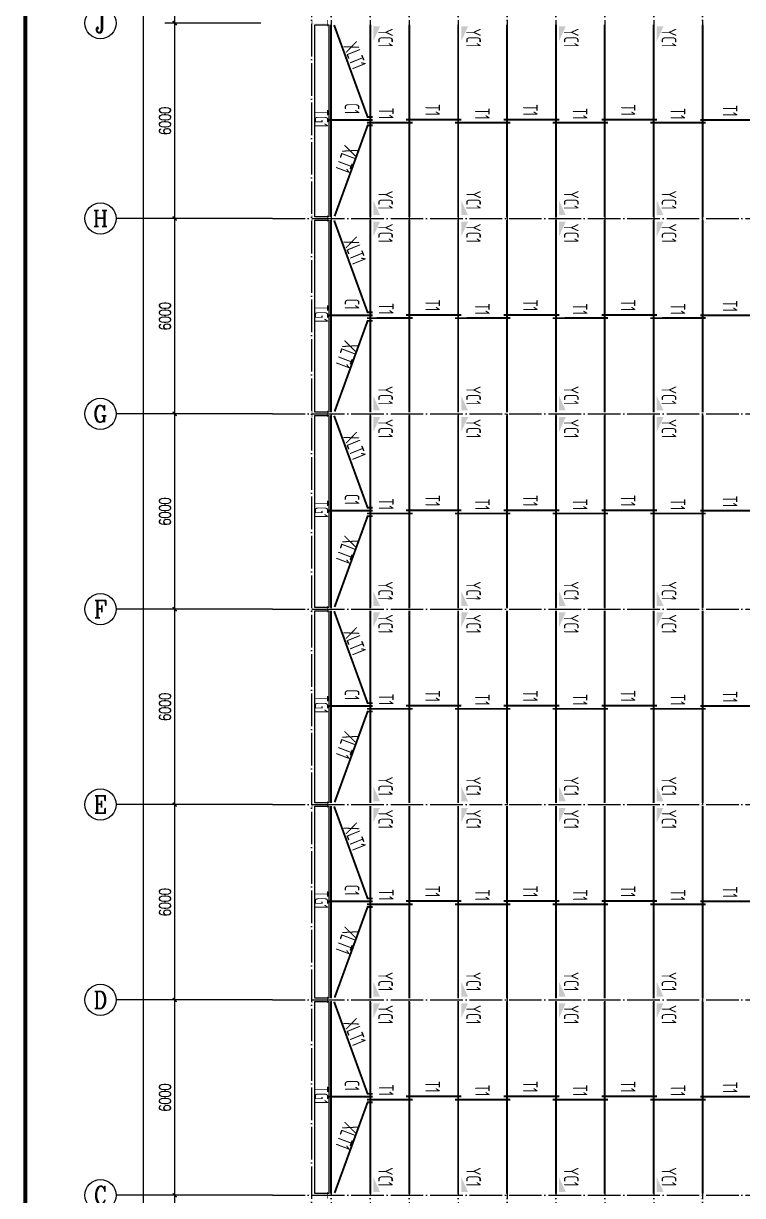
# Model space of a CAD drawing. Extents: x 14207793 to 14719554, y -1675802 to -1228715.
# Drawn here: x 14458570 to 14480640, y -1638707 to -1602707 of the extents above; entities that cross this region are included whole.
import ezdxf
from ezdxf.enums import TextEntityAlignment as Align

# ---------------------------------------------------------------- set-up
doc = ezdxf.new("R2010")
doc.units = 0
doc.header["$LTSCALE"] = 500
doc.header["$MEASUREMENT"] = 0
doc.linetypes.add('DASHEDD', pattern=[5, 4, -1])
doc.linetypes.add('DOTE', pattern=[2.42, 2, -0.2, 0.02, -0.2])
doc.layers.get('0').update_dxf_attribs({"linetype": 'CONTINUOUS'})
doc.layers.get('DEFPOINTS').update_dxf_attribs({"color": 140, "linetype": 'CONTINUOUS'})
for name, color, linetype in [('01', 7, 'CONTINUOUS'), ('1Z', 1, 'DASHEDD'), ('AXIS', 3, 'CONTINUOUS'), ('AXIS_TEXT', 7, 'CONTINUOUS'), ('DOTE', 8, 'DOTE'), ('PUB_TITLE', 4, 'CONTINUOUS'), ('WINDOW', 96, 'CONTINUOUS'), ('墙__虚线', 2, 'CONTINUOUS'), ('层0', 7, 'CONTINUOUS')]:
    doc.layers.add(name, color=color, linetype=linetype)
doc.styles.add('_TCH_AXIS', font='COMPLEX', dxfattribs={"bigfont": 'GBCBIG'})
doc.styles.add('_TCH_DIM_T3', font='SIMPLEX', dxfattribs={"width": 0.705882, "bigfont": 'GBCBIG'})
doc.styles.add('COMPLEX', font='COMPLEX')
doc.styles.add('TSSD_REIN', font='Tssdeng.shx', dxfattribs={"width": 0.65, "bigfont": 'hztxt.shx'})
doc.dimstyles.new('_TCH_ARCH&&120', dxfattribs={"dimtxt": 357, "dimasz": 120, "dimexe": 300, "dimexo": 360, "dimgap": 120, "dimtad": 1, "dimdec": 0, "dimzin": 0, "dimdsep": 46, "dimtxsty": '_TCH_DIM_T3', "dimblk": 'ARCHTICK', "dimcen": 0.09, "dimclrt": 7, "dimazin": 2, "dimtfac": 1, "dimtdec": 0, "dimtix": 1, "dimtmove": 2, "dimatfit": 3, "dimfxl": 0, "dimtolj": 1, "dimtzin": 0, "dimarcsym": 0})

# ---------------------------------------------------------------- blocks, each defined once
blk = doc.blocks.new('gffio')
at = {"layer": '墙__虚线'}
for points in [[(-433999, -56888), (-433999, -56868), (-434094, -56888), (-434199, -56868)], [(-434094, -56888), (-434199, -56868), (-434104, -56888)], [(-434199, -56868), (-434199, -56888), (-434104, -56888)], [(-434094, -56888), (-434104, -56888), (-434094, -57348), (-434104, -57348)], [(-434104, -57348), (-434199, -57348), (-434099, -57365), (-434199, -57368)], [(-434099, -57365), (-434199, -57368), (-433999, -57368)], [(-434094, -57348), (-434104, -57348), (-434058, -57361), (-434099, -57365)], [(-433999, -57368), (-434058, -57361), (-434099, -57365)], [(-434058, -57361), (-433999, -57368), (-434094, -57348), (-433999, -57348)]]:
    blk.add_solid(points, dxfattribs=at)
blk = doc.blocks.new('_ArchTick')
at = {"color": 0, "linetype": 'ByBlock', "const_width": 0.4}
blk.add_lwpolyline([(-0.5, -0.5), (0.5, 0.5)], dxfattribs=at)
blk = doc.blocks.new('*D654')
at = {"layer": 'AXIS', "color": 0, "lineweight": -2}
for p, q in [((14465852, -1638698), (14462912, -1638698)), ((14463212, -1644698), (14463212, -1638698)), ((14465852, -1644698), (14462912, -1644698))]:
    blk.add_line(p, q, dxfattribs=at)
at = {"layer": 'DEFPOINTS', "color": 0}
for p in [(14463212, -1638698), (14466212, -1638698), (14466212, -1644698)]:
    blk.add_point(p, dxfattribs=at)
at = {"layer": 'AXIS', "color": 0, "lineweight": -2, "xscale": 120, "yscale": 120, "zscale": 120}
for p, rotation in [((14463212, -1638698), 90), ((14463212, -1644698), 270)]:
    blk.add_blockref('_ArchTick', p, dxfattribs=dict(at, rotation=rotation))
at = {"layer": 'AXIS', "color": 7, "insert": (14462914, -1641697), "char_height": 357, "attachment_point": 5, "rotation": 90, "style": '_TCH_DIM_T3'}
blk.add_mtext('\\A1;6000', dxfattribs=at)
blk = doc.blocks.new('*D655')
at = {"layer": 'AXIS', "color": 0, "lineweight": -2}
for p, q in [((14465852, -1632698), (14462912, -1632698)), ((14463212, -1638698), (14463212, -1632698)), ((14465852, -1638698), (14462912, -1638698))]:
    blk.add_line(p, q, dxfattribs=at)
at = {"layer": 'DEFPOINTS', "color": 0}
for p in [(14463212, -1632698), (14466212, -1632698), (14466212, -1638698)]:
    blk.add_point(p, dxfattribs=at)
at = {"layer": 'AXIS', "color": 0, "lineweight": -2, "xscale": 120, "yscale": 120, "zscale": 120}
for p, rotation in [((14463212, -1632698), 90), ((14463212, -1638698), 270)]:
    blk.add_blockref('_ArchTick', p, dxfattribs=dict(at, rotation=rotation))
at = {"layer": 'AXIS', "color": 7, "insert": (14462914, -1635697), "char_height": 357, "attachment_point": 5, "rotation": 90, "style": '_TCH_DIM_T3'}
blk.add_mtext('\\A1;6000', dxfattribs=at)
blk = doc.blocks.new('*D656')
at = {"layer": 'AXIS', "color": 0, "lineweight": -2}
for p, q in [((14465852, -1626698), (14462912, -1626698)), ((14463212, -1632698), (14463212, -1626698)), ((14465852, -1632698), (14462912, -1632698))]:
    blk.add_line(p, q, dxfattribs=at)
at = {"layer": 'DEFPOINTS', "color": 0}
for p in [(14463212, -1626698), (14466212, -1626698), (14466212, -1632698)]:
    blk.add_point(p, dxfattribs=at)
at = {"layer": 'AXIS', "color": 0, "lineweight": -2, "xscale": 120, "yscale": 120, "zscale": 120}
for p, rotation in [((14463212, -1626698), 90), ((14463212, -1632698), 270)]:
    blk.add_blockref('_ArchTick', p, dxfattribs=dict(at, rotation=rotation))
at = {"layer": 'AXIS', "color": 7, "insert": (14462914, -1629697), "char_height": 357, "attachment_point": 5, "rotation": 90, "style": '_TCH_DIM_T3'}
blk.add_mtext('\\A1;6000', dxfattribs=at)
blk = doc.blocks.new('*D657')
at = {"layer": 'AXIS', "color": 0, "lineweight": -2}
for p, q in [((14465852, -1620698), (14462912, -1620698)), ((14463212, -1626698), (14463212, -1620698)), ((14465852, -1626698), (14462912, -1626698))]:
    blk.add_line(p, q, dxfattribs=at)
at = {"layer": 'DEFPOINTS', "color": 0}
for p in [(14463212, -1620698), (14466212, -1620698), (14466212, -1626698)]:
    blk.add_point(p, dxfattribs=at)
at = {"layer": 'AXIS', "color": 0, "lineweight": -2, "xscale": 120, "yscale": 120, "zscale": 120}
for p, rotation in [((14463212, -1620698), 90), ((14463212, -1626698), 270)]:
    blk.add_blockref('_ArchTick', p, dxfattribs=dict(at, rotation=rotation))
at = {"layer": 'AXIS', "color": 7, "insert": (14462914, -1623697), "char_height": 357, "attachment_point": 5, "rotation": 90, "style": '_TCH_DIM_T3'}
blk.add_mtext('\\A1;6000', dxfattribs=at)
blk = doc.blocks.new('*D658')
at = {"layer": 'AXIS', "color": 0, "lineweight": -2}
for p, q in [((14465852, -1614698), (14462912, -1614698)), ((14463212, -1620698), (14463212, -1614698)), ((14465852, -1620698), (14462912, -1620698))]:
    blk.add_line(p, q, dxfattribs=at)
at = {"layer": 'DEFPOINTS', "color": 0}
for p in [(14463212, -1614698), (14466212, -1614698), (14466212, -1620698)]:
    blk.add_point(p, dxfattribs=at)
at = {"layer": 'AXIS', "color": 0, "lineweight": -2, "xscale": 120, "yscale": 120, "zscale": 120}
for p, rotation in [((14463212, -1614698), 90), ((14463212, -1620698), 270)]:
    blk.add_blockref('_ArchTick', p, dxfattribs=dict(at, rotation=rotation))
at = {"layer": 'AXIS', "color": 7, "insert": (14462914, -1617697), "char_height": 357, "attachment_point": 5, "rotation": 90, "style": '_TCH_DIM_T3'}
blk.add_mtext('\\A1;6000', dxfattribs=at)
blk = doc.blocks.new('*D659')
at = {"layer": 'AXIS', "color": 0, "lineweight": -2}
for p, q in [((14465852, -1608698), (14462912, -1608698)), ((14463212, -1614698), (14463212, -1608698)), ((14465852, -1614698), (14462912, -1614698))]:
    blk.add_line(p, q, dxfattribs=at)
at = {"layer": 'DEFPOINTS', "color": 0}
for p in [(14463212, -1608698), (14466212, -1608698), (14466212, -1614698)]:
    blk.add_point(p, dxfattribs=at)
at = {"layer": 'AXIS', "color": 0, "lineweight": -2, "xscale": 120, "yscale": 120, "zscale": 120}
for p, rotation in [((14463212, -1608698), 90), ((14463212, -1614698), 270)]:
    blk.add_blockref('_ArchTick', p, dxfattribs=dict(at, rotation=rotation))
at = {"layer": 'AXIS', "color": 7, "insert": (14462914, -1611697), "char_height": 357, "attachment_point": 5, "rotation": 90, "style": '_TCH_DIM_T3'}
blk.add_mtext('\\A1;6000', dxfattribs=at)
blk = doc.blocks.new('*D660')
at = {"layer": 'AXIS', "color": 0, "lineweight": -2}
for p, q in [((14465852, -1602698), (14462912, -1602698)), ((14463212, -1608698), (14463212, -1602698)), ((14465852, -1608698), (14462912, -1608698))]:
    blk.add_line(p, q, dxfattribs=at)
at = {"layer": 'DEFPOINTS', "color": 0}
for p in [(14463212, -1602698), (14466212, -1602698), (14466212, -1608698)]:
    blk.add_point(p, dxfattribs=at)
at = {"layer": 'AXIS', "color": 0, "lineweight": -2, "xscale": 120, "yscale": 120, "zscale": 120}
for p, rotation in [((14463212, -1602698), 90), ((14463212, -1608698), 270)]:
    blk.add_blockref('_ArchTick', p, dxfattribs=dict(at, rotation=rotation))
at = {"layer": 'AXIS', "color": 7, "insert": (14462914, -1605697), "char_height": 357, "attachment_point": 5, "rotation": 90, "style": '_TCH_DIM_T3'}
blk.add_mtext('\\A1;6000', dxfattribs=at)
blk = doc.blocks.new('*D661')
at = {"layer": 'AXIS', "color": 0, "lineweight": -2}
for p, q in [((14465852, -1596698), (14462912, -1596698)), ((14463212, -1602698), (14463212, -1596698)), ((14465852, -1602698), (14462912, -1602698))]:
    blk.add_line(p, q, dxfattribs=at)
at = {"layer": 'DEFPOINTS', "color": 0}
for p in [(14463212, -1596698), (14466212, -1596698), (14466212, -1602698)]:
    blk.add_point(p, dxfattribs=at)
at = {"layer": 'AXIS', "color": 0, "lineweight": -2, "xscale": 120, "yscale": 120, "zscale": 120}
for p, rotation in [((14463212, -1596698), 90), ((14463212, -1602698), 270)]:
    blk.add_blockref('_ArchTick', p, dxfattribs=dict(at, rotation=rotation))
at = {"layer": 'AXIS', "color": 7, "insert": (14462914, -1599697), "char_height": 357, "attachment_point": 5, "rotation": 90, "style": '_TCH_DIM_T3'}
blk.add_mtext('\\A1;6000', dxfattribs=at)
blk = doc.blocks.new('*D671')
at = {"layer": 'AXIS', "color": 0, "lineweight": -2}
for p, q in [((14465852, -1542698), (14461952, -1542698)), ((14462252, -1653098), (14462252, -1542698)), ((14465852, -1653098), (14461952, -1653098))]:
    blk.add_line(p, q, dxfattribs=at)
at = {"layer": 'DEFPOINTS', "color": 0}
for p in [(14462252, -1542698), (14466212, -1542698), (14466212, -1653098)]:
    blk.add_point(p, dxfattribs=at)
at = {"layer": 'AXIS', "color": 0, "lineweight": -2, "xscale": 120, "yscale": 120, "zscale": 120}
for p, rotation in [((14462252, -1542698), 90), ((14462252, -1653098), 270)]:
    blk.add_blockref('_ArchTick', p, dxfattribs=dict(at, rotation=rotation))
at = {"layer": 'AXIS', "color": 7, "insert": (14461954, -1597897), "char_height": 357, "attachment_point": 5, "rotation": 90, "style": '_TCH_DIM_T3'}
blk.add_mtext('\\A1;110400', dxfattribs=at)
blk = doc.blocks.new('_AXISO')
blk.add_circle((0, 0), 0.5)
at = {"layer": 'AXIS_TEXT', "style": 'COMPLEX', "width": 1.041667}
blk.add_attdef('A', text='', height=0.56, dxfattribs=at).set_placement((-0.25, -0.28), (0.25, -0.28), align=Align.FIT)

msp = doc.modelspace()

# ---------------------------------------------------------------- hatches: boundary and pattern name
at = {"layer": 'WINDOW'}
for points in [[(14469305.02, -1603255.07), (14469514.02, -1602799.53), (14469305.02, -1602799.53)], [(14472005.02, -1603255.07), (14472214.02, -1602799.53), (14472005.02, -1602799.53)], [(14475005.02, -1603255.07), (14475214.02, -1602799.53), (14475005.02, -1602799.53)], [(14478005.02, -1603255.07), (14478214.02, -1602799.53), (14478005.02, -1602799.53)], [(14469305.02, -1608139.93), (14469514.02, -1608595.47), (14469305.02, -1608595.47)], [(14472005.02, -1608139.93), (14472214.02, -1608595.47), (14472005.02, -1608595.47)], [(14475005.02, -1608139.93), (14475214.02, -1608595.47), (14475005.02, -1608595.47)], [(14478005.02, -1608139.93), (14478214.02, -1608595.47), (14478005.02, -1608595.47)], [(14469305.02, -1609255.07), (14469514.02, -1608799.53), (14469305.02, -1608799.53)], [(14472005.02, -1609255.07), (14472214.02, -1608799.53), (14472005.02, -1608799.53)], [(14475005.02, -1609255.07), (14475214.02, -1608799.53), (14475005.02, -1608799.53)], [(14478005.02, -1609255.07), (14478214.02, -1608799.53), (14478005.02, -1608799.53)], [(14469305.02, -1614139.93), (14469514.02, -1614595.47), (14469305.02, -1614595.47)], [(14472005.02, -1614139.93), (14472214.02, -1614595.47), (14472005.02, -1614595.47)], [(14475005.02, -1614139.93), (14475214.02, -1614595.47), (14475005.02, -1614595.47)], [(14478005.02, -1614139.93), (14478214.02, -1614595.47), (14478005.02, -1614595.47)], [(14469305.02, -1615255.07), (14469514.02, -1614799.53), (14469305.02, -1614799.53)], [(14472005.02, -1615255.07), (14472214.02, -1614799.53), (14472005.02, -1614799.53)], [(14475005.02, -1615255.07), (14475214.02, -1614799.53), (14475005.02, -1614799.53)], [(14478005.02, -1615255.07), (14478214.02, -1614799.53), (14478005.02, -1614799.53)], [(14469305.02, -1620139.93), (14469514.02, -1620595.47), (14469305.02, -1620595.47)], [(14472005.02, -1620139.93), (14472214.02, -1620595.47), (14472005.02, -1620595.47)], [(14475005.02, -1620139.93), (14475214.02, -1620595.47), (14475005.02, -1620595.47)], [(14478005.02, -1620139.93), (14478214.02, -1620595.47), (14478005.02, -1620595.47)], [(14469305.02, -1621255.07), (14469514.02, -1620799.53), (14469305.02, -1620799.53)], [(14472005.02, -1621255.07), (14472214.02, -1620799.53), (14472005.02, -1620799.53)], [(14475005.02, -1621255.07), (14475214.02, -1620799.53), (14475005.02, -1620799.53)], [(14478005.02, -1621255.07), (14478214.02, -1620799.53), (14478005.02, -1620799.53)], [(14469305.02, -1626139.93), (14469514.02, -1626595.47), (14469305.02, -1626595.47)], [(14472005.02, -1626139.93), (14472214.02, -1626595.47), (14472005.02, -1626595.47)], [(14475005.02, -1626139.93), (14475214.02, -1626595.47), (14475005.02, -1626595.47)], [(14478005.02, -1626139.93), (14478214.02, -1626595.47), (14478005.02, -1626595.47)], [(14469305.02, -1627255.07), (14469514.02, -1626799.53), (14469305.02, -1626799.53)], [(14472005.02, -1627255.07), (14472214.02, -1626799.53), (14472005.02, -1626799.53)], [(14475005.02, -1627255.07), (14475214.02, -1626799.53), (14475005.02, -1626799.53)], [(14478005.02, -1627255.07), (14478214.02, -1626799.53), (14478005.02, -1626799.53)], [(14469305.02, -1632139.93), (14469514.02, -1632595.47), (14469305.02, -1632595.47)], [(14472005.02, -1632139.93), (14472214.02, -1632595.47), (14472005.02, -1632595.47)], [(14475005.02, -1632139.93), (14475214.02, -1632595.47), (14475005.02, -1632595.47)], [(14478005.02, -1632139.93), (14478214.02, -1632595.47), (14478005.02, -1632595.47)], [(14469305.02, -1633255.07), (14469514.02, -1632799.53), (14469305.02, -1632799.53)], [(14472005.02, -1633255.07), (14472214.02, -1632799.53), (14472005.02, -1632799.53)], [(14475005.02, -1633255.07), (14475214.02, -1632799.53), (14475005.02, -1632799.53)], [(14478005.02, -1633255.07), (14478214.02, -1632799.53), (14478005.02, -1632799.53)], [(14469305.02, -1638139.93), (14469514.02, -1638595.47), (14469305.02, -1638595.47)], [(14472005.02, -1638139.93), (14472214.02, -1638595.47), (14472005.02, -1638595.47)], [(14475005.02, -1638139.93), (14475214.02, -1638595.47), (14475005.02, -1638595.47)], [(14478005.02, -1638139.93), (14478214.02, -1638595.47), (14478005.02, -1638595.47)]]:
    msp.add_hatch(color=6, dxfattribs=at).paths.add_polyline_path(points)

# ---------------------------------------------------------------- linework, layer by layer
at = {"const_width": 60}
for points in [[(14468012.5, -1608647.5), (14468012.5, -1602747.5)], [(14469212.5, -1608647.5), (14469212.5, -1602747.5)], [(14470412.5, -1608647.5), (14470412.5, -1602747.5)], [(14471912.5, -1608647.5), (14471912.5, -1602747.5)], [(14473412.5, -1608647.5), (14473412.5, -1602747.5)], [(14474912.5, -1608647.5), (14474912.5, -1602747.5)], [(14476412.5, -1608647.5), (14476412.5, -1602747.5)], [(14477912.5, -1608647.5), (14477912.5, -1602747.5)], [(14479412.5, -1608647.5), (14479412.5, -1602747.5)], [(14468012.5, -1614647.5), (14468012.5, -1608747.5)], [(14469212.5, -1614647.5), (14469212.5, -1608747.5)], [(14470412.5, -1614647.5), (14470412.5, -1608747.5)], [(14471912.5, -1614647.5), (14471912.5, -1608747.5)], [(14473412.5, -1614647.5), (14473412.5, -1608747.5)], [(14474912.5, -1614647.5), (14474912.5, -1608747.5)], [(14476412.5, -1614647.5), (14476412.5, -1608747.5)], [(14477912.5, -1614647.5), (14477912.5, -1608747.5)], [(14479412.5, -1614647.5), (14479412.5, -1608747.5)], [(14468012.5, -1620647.5), (14468012.5, -1614747.5)], [(14469212.5, -1620647.5), (14469212.5, -1614747.5)], [(14470412.5, -1620647.5), (14470412.5, -1614747.5)], [(14471912.5, -1620647.5), (14471912.5, -1614747.5)], [(14473412.5, -1620647.5), (14473412.5, -1614747.5)], [(14474912.5, -1620647.5), (14474912.5, -1614747.5)], [(14476412.5, -1620647.5), (14476412.5, -1614747.5)], [(14477912.5, -1620647.5), (14477912.5, -1614747.5)], [(14479412.5, -1620647.5), (14479412.5, -1614747.5)], [(14468012.5, -1626647.5), (14468012.5, -1620747.5)], [(14469212.5, -1626647.5), (14469212.5, -1620747.5)], [(14470412.5, -1626647.5), (14470412.5, -1620747.5)], [(14471912.5, -1626647.5), (14471912.5, -1620747.5)], [(14473412.5, -1626647.5), (14473412.5, -1620747.5)], [(14474912.5, -1626647.5), (14474912.5, -1620747.5)], [(14476412.5, -1626647.5), (14476412.5, -1620747.5)], [(14477912.5, -1626647.5), (14477912.5, -1620747.5)], [(14479412.5, -1626647.5), (14479412.5, -1620747.5)], [(14468012.5, -1632647.5), (14468012.5, -1626747.5)], [(14469212.5, -1632647.5), (14469212.5, -1626747.5)], [(14470412.5, -1632647.5), (14470412.5, -1626747.5)], [(14471912.5, -1632647.5), (14471912.5, -1626747.5)], [(14473412.5, -1632647.5), (14473412.5, -1626747.5)], [(14474912.5, -1632647.5), (14474912.5, -1626747.5)], [(14476412.5, -1632647.5), (14476412.5, -1626747.5)], [(14477912.5, -1632647.5), (14477912.5, -1626747.5)], [(14479412.5, -1632647.5), (14479412.5, -1626747.5)], [(14468012.5, -1638647.5), (14468012.5, -1632747.5)], [(14469212.5, -1638647.5), (14469212.5, -1632747.5)], [(14470412.5, -1638647.5), (14470412.5, -1632747.5)], [(14471912.5, -1638647.5), (14471912.5, -1632747.5)], [(14473412.5, -1638647.5), (14473412.5, -1632747.5)], [(14474912.5, -1638647.5), (14474912.5, -1632747.5)], [(14476412.5, -1638647.5), (14476412.5, -1632747.5)], [(14477912.5, -1638647.5), (14477912.5, -1632747.5)], [(14479412.5, -1638647.5), (14479412.5, -1632747.5)]]:
    msp.add_lwpolyline(points, dxfattribs=at)
at = {"elevation": 1913.29}
for points in [[(14467512.5, -1608647.5), (14467512.5, -1602747.5), (14467944.5, -1602747.5), (14467944.5, -1608647.5)], [(14467512.5, -1614647.5), (14467512.5, -1608747.5), (14467944.5, -1608747.5), (14467944.5, -1614647.5)], [(14467512.5, -1620647.5), (14467512.5, -1614747.5), (14467944.5, -1614747.5), (14467944.5, -1620647.5)], [(14467512.5, -1626647.5), (14467512.5, -1620747.5), (14467944.5, -1620747.5), (14467944.5, -1626647.5)], [(14467512.5, -1632647.5), (14467512.5, -1626747.5), (14467944.5, -1626747.5), (14467944.5, -1632647.5)], [(14467512.5, -1638647.5), (14467512.5, -1632747.5), (14467944.5, -1632747.5), (14467944.5, -1638647.5)]]:
    msp.add_lwpolyline(points, close=True, dxfattribs=at)
at = {"layer": '1Z', "linetype": 'ByBlock', "ltscale": 0.9, "const_width": 60}
for points in [[(14468105, -1602757.5), (14469133.79, -1605583.79), (14469283.79, -1605583.79)], [(14469283.79, -1605672.5), (14467912.5, -1605672.5)], [(14468120, -1608627.5), (14469133.79, -1605840.89), (14469283.79, -1605840.89)], [(14470512.5, -1605758.54), (14469112.5, -1605758.95)], [(14472012.5, -1605658.57), (14470312.5, -1605658.89)], [(14473512.5, -1605758.54), (14471812.5, -1605758.95)], [(14475012.5, -1605658.57), (14473312.5, -1605658.89)], [(14476512.5, -1605758.54), (14474812.5, -1605758.95)], [(14478012.5, -1605658.57), (14476312.5, -1605658.89)], [(14479512.5, -1605758.54), (14477812.5, -1605758.95)], [(14481001.25, -1605672.47), (14479341.25, -1605672.97)], [(14468105, -1608757.5), (14469133.79, -1611583.79), (14469283.79, -1611583.79)], [(14469283.79, -1611672.5), (14467912.5, -1611672.5)], [(14472012.5, -1611658.57), (14470312.5, -1611658.89)], [(14475012.5, -1611658.57), (14473312.5, -1611658.89)], [(14478012.5, -1611658.57), (14476312.5, -1611658.89)], [(14481001.25, -1611672.47), (14479341.25, -1611672.97)], [(14468120, -1614627.5), (14469133.79, -1611840.89), (14469283.79, -1611840.89)], [(14470512.5, -1611758.54), (14469112.5, -1611758.95)], [(14473512.5, -1611758.54), (14471812.5, -1611758.95)], [(14476512.5, -1611758.54), (14474812.5, -1611758.95)], [(14479512.5, -1611758.54), (14477812.5, -1611758.95)], [(14468105, -1614757.5), (14469133.79, -1617583.79), (14469283.79, -1617583.79)], [(14469283.79, -1617672.5), (14467912.5, -1617672.5)], [(14468120, -1620627.5), (14469133.79, -1617840.89), (14469283.79, -1617840.89)], [(14470512.5, -1617758.54), (14469112.5, -1617758.95)], [(14472012.5, -1617658.57), (14470312.5, -1617658.89)], [(14473512.5, -1617758.54), (14471812.5, -1617758.95)], [(14475012.5, -1617658.57), (14473312.5, -1617658.89)], [(14476512.5, -1617758.54), (14474812.5, -1617758.95)], [(14478012.5, -1617658.57), (14476312.5, -1617658.89)], [(14479512.5, -1617758.54), (14477812.5, -1617758.95)], [(14481001.25, -1617672.47), (14479341.25, -1617672.97)], [(14468105, -1620757.5), (14469133.79, -1623583.79), (14469283.79, -1623583.79)], [(14469283.79, -1623672.5), (14467912.5, -1623672.5)], [(14468120, -1626627.5), (14469133.79, -1623840.89), (14469283.79, -1623840.89)], [(14470512.5, -1623758.54), (14469112.5, -1623758.95)], [(14472012.5, -1623658.57), (14470312.5, -1623658.89)], [(14473512.5, -1623758.54), (14471812.5, -1623758.95)], [(14475012.5, -1623658.57), (14473312.5, -1623658.89)], [(14476512.5, -1623758.54), (14474812.5, -1623758.95)], [(14478012.5, -1623658.57), (14476312.5, -1623658.89)], [(14479512.5, -1623758.54), (14477812.5, -1623758.95)], [(14481001.25, -1623672.47), (14479341.25, -1623672.97)], [(14468105, -1626757.5), (14469133.79, -1629583.79), (14469283.79, -1629583.79)], [(14469283.79, -1629672.5), (14467912.5, -1629672.5)], [(14472012.5, -1629658.57), (14470312.5, -1629658.89)], [(14475012.5, -1629658.57), (14473312.5, -1629658.89)], [(14478012.5, -1629658.57), (14476312.5, -1629658.89)], [(14481001.25, -1629672.47), (14479341.25, -1629672.97)], [(14468120, -1632627.5), (14469133.79, -1629840.89), (14469283.79, -1629840.89)], [(14470512.5, -1629758.54), (14469112.5, -1629758.95)], [(14473512.5, -1629758.54), (14471812.5, -1629758.95)], [(14476512.5, -1629758.54), (14474812.5, -1629758.95)], [(14479512.5, -1629758.54), (14477812.5, -1629758.95)], [(14468105, -1632757.5), (14469133.79, -1635583.79), (14469283.79, -1635583.79)], [(14469283.79, -1635672.5), (14467912.5, -1635672.5)], [(14468120, -1638627.5), (14469133.79, -1635840.89), (14469283.79, -1635840.89)], [(14470512.5, -1635758.54), (14469112.5, -1635758.95)], [(14472012.5, -1635658.57), (14470312.5, -1635658.89)], [(14473512.5, -1635758.54), (14471812.5, -1635758.95)], [(14475012.5, -1635658.57), (14473312.5, -1635658.89)], [(14476512.5, -1635758.54), (14474812.5, -1635758.95)], [(14478012.5, -1635658.57), (14476312.5, -1635658.89)], [(14479512.5, -1635758.54), (14477812.5, -1635758.95)], [(14481001.25, -1635672.47), (14479341.25, -1635672.97)]]:
    msp.add_lwpolyline(points, dxfattribs=at)
at = {"layer": 'AXIS'}
for p, q in [((14466212.5, -1608697.5), (14461412.5, -1608697.5)), ((14466212.5, -1614697.5), (14461412.5, -1614697.5)), ((14466212.5, -1620697.5), (14461412.5, -1620697.5)), ((14466212.5, -1626697.5), (14461412.5, -1626697.5)), ((14466212.5, -1632697.5), (14461412.5, -1632697.5)), ((14466212.5, -1638697.5), (14461412.5, -1638697.5))]:
    msp.add_line(p, q, dxfattribs=at)
at = {"layer": 'DOTE'}
for p, q in [((14468012.5, -1540897.5), (14468012.5, -1644697.5)), ((14469212.5, -1540897.5), (14469212.5, -1644697.5)), ((14470412.5, -1540897.5), (14470412.5, -1644697.5)), ((14471912.5, -1540897.5), (14471912.5, -1644697.5)), ((14473412.5, -1540897.5), (14473412.5, -1654897.5)), ((14474912.5, -1540897.5), (14474912.5, -1654897.5)), ((14476412.5, -1540897.5), (14476412.5, -1654897.5)), ((14477912.5, -1540897.5), (14477912.5, -1654897.5)), ((14479412.5, -1540897.5), (14479412.5, -1654897.5)), ((14467412.5, -1542220), (14467412.5, -1655020)), ((14473412.5, -1542220), (14473412.5, -1655020)), ((14479412.5, -1542220), (14479412.5, -1655020)), ((14466212.5, -1608697.5), (14498612.5, -1608697.5)), ((14466212.5, -1614697.5), (14498612.5, -1614697.5)), ((14466212.5, -1620697.5), (14498612.5, -1620697.5)), ((14466212.5, -1626697.5), (14498612.5, -1626697.5)), ((14466212.5, -1632697.5), (14498612.5, -1632697.5)), ((14466212.5, -1638697.5), (14498612.5, -1638697.5))]:
    msp.add_line(p, q, dxfattribs=at)
at = {"layer": 'PUB_TITLE', "const_width": 120}
msp.add_lwpolyline([(14506630, -1674602.5), (14506630, -1536122.5), (14458630, -1536122.5), (14458630, -1674602.5)], close=True, dxfattribs=at)

# ---------------------------------------------------------------- block references
at = {"layer": 'AXIS'}
ref = msp.add_blockref('_AXISO', (14460932.5, -1602697.5), dxfattribs=dict(at, xscale=960, yscale=960, zscale=960))
ref.add_attrib('A', 'J', dxfattribs={"layer": 'AXIS_TEXT', "height": 595.28, "style": '_TCH_AXIS'}).set_placement((14460776.59, -1602995.14), (14461088.41, -1602995.14), align=Align.FIT)
ref = msp.add_blockref('_AXISO', (14460932.5, -1608697.5), dxfattribs=dict(at, xscale=960, yscale=960, zscale=960))
ref.add_attrib('A', 'H', dxfattribs={"layer": 'AXIS_TEXT', "height": 486.62, "style": '_TCH_AXIS'}).set_placement((14460700.78, -1608940.81), (14461164.22, -1608940.81), align=Align.FIT)
ref = msp.add_blockref('_AXISO', (14460932.5, -1614697.5), dxfattribs=dict(at, xscale=960, yscale=960, zscale=960))
ref.add_attrib('A', 'G', dxfattribs={"layer": 'AXIS_TEXT', "height": 510.22, "style": '_TCH_AXIS'}).set_placement((14460713.83, -1614952.61), (14461151.17, -1614952.61), align=Align.FIT)
ref = msp.add_blockref('_AXISO', (14460932.5, -1620697.5), dxfattribs=dict(at, xscale=960, yscale=960, zscale=960))
ref.add_attrib('A', 'F', dxfattribs={"layer": 'AXIS_TEXT', "height": 534.53, "style": '_TCH_AXIS'}).set_placement((14460728.87, -1620964.77), (14461136.13, -1620964.77), align=Align.FIT)
ref = msp.add_blockref('_AXISO', (14460932.5, -1626697.5), dxfattribs=dict(at, xscale=960, yscale=960, zscale=960))
ref.add_attrib('A', 'E', dxfattribs={"layer": 'AXIS_TEXT', "height": 534.53, "style": '_TCH_AXIS'}).set_placement((14460728.87, -1626964.77), (14461136.13, -1626964.77), align=Align.FIT)
ref = msp.add_blockref('_AXISO', (14460932.5, -1632697.5), dxfattribs=dict(at, xscale=960, yscale=960, zscale=960))
ref.add_attrib('A', 'D', dxfattribs={"layer": 'AXIS_TEXT', "height": 522.31, "style": '_TCH_AXIS'}).set_placement((14460721.09, -1632958.65), (14461143.91, -1632958.65), align=Align.FIT)
ref = msp.add_blockref('_AXISO', (14460932.5, -1638697.5), dxfattribs=dict(at, xscale=960, yscale=960, zscale=960))
ref.add_attrib('A', 'C', dxfattribs={"layer": 'AXIS_TEXT', "height": 546.83, "style": '_TCH_AXIS'}).set_placement((14460737.2, -1638970.91), (14461127.8, -1638970.91), align=Align.FIT)
at = {"layer": '层0', "rotation": 270}
for p in [(14524780.63, -2036796.95), (14524780.63, -2042796.95), (14524780.63, -2048796.95), (14524780.63, -2054796.95), (14524780.63, -2060796.95), (14524780.63, -2066796.95), (14524780.63, -2072796.95)]:
    msp.add_blockref('gffio', p, dxfattribs=at)

# ---------------------------------------------------------------- texts
at = {"layer": '01', "color": 4, "style": 'TSSD_REIN', "width": 0.65}
for s, height, rotation, p in [('YC1', 450, 269.993868, (14469458.03, -1602854.02, 1916.56)), ('YC1', 450, 269.993868, (14472158.03, -1602854.02, 1916.56)), ('YC1', 450, 269.993868, (14475158.03, -1602854.02, 1916.56)), ('YC1', 450, 269.993868, (14478158.03, -1602854.02, 1916.56)), ('XLT1', 450, 291.980148, (14468376.34, -1603398.82, 4717.39)), ('C1', 450, 270, (14468429.85, -1605158.02)), ('T1', 450, 270, (14470902.28, -1605185.3)), ('T1', 450, 270, (14470902.28, -1605185.3)), ('T1', 450, 270, (14473902.28, -1605185.3)), ('T1', 450, 270, (14473902.28, -1605185.3)), ('T1', 450, 270, (14476902.28, -1605185.3)), ('T1', 450, 270, (14476902.28, -1605185.3)), ('T1', 450, 270, (14480033.09, -1605209.54)), ('TG1', 420, 270, (14467503.45, -1605344.08, 1913.29)), ('T1', 450, 270, (14469478.59, -1605290.87)), ('T1', 450, 270, (14472429.78, -1605302.8)), ('T1', 450, 270, (14472429.78, -1605302.8)), ('T1', 450, 270, (14475429.78, -1605302.8)), ('T1', 450, 270, (14475429.78, -1605302.8)), ('T1', 450, 270, (14478429.78, -1605302.8)), ('T1', 450, 270, (14478429.78, -1605302.8)), ('XLT1', 450, 249.169669, (14468427.42, -1606419.48)), ('YC1', 450, 269.993868, (14469458.03, -1607839.02, 1916.56)), ('YC1', 450, 269.993868, (14472158.03, -1607839.02, 1916.56)), ('YC1', 450, 269.993868, (14475158.03, -1607839.02, 1916.56)), ('YC1', 450, 269.993868, (14478158.03, -1607839.02, 1916.56)), ('YC1', 450, 269.993868, (14469458.03, -1608854.02, 1916.56)), ('YC1', 450, 269.993868, (14472158.03, -1608854.02, 1916.56)), ('YC1', 450, 269.993868, (14475158.03, -1608854.02, 1916.56)), ('YC1', 450, 269.993868, (14478158.03, -1608854.02, 1916.56)), ('XLT1', 450, 291.980148, (14468376.34, -1609398.82, 4717.39)), ('C1', 450, 270, (14468429.85, -1611158.02)), ('T1', 450, 270, (14469478.59, -1611290.87)), ('T1', 450, 270, (14470902.28, -1611185.3)), ('T1', 450, 270, (14470902.28, -1611185.3)), ('T1', 450, 270, (14472429.78, -1611302.8)), ('T1', 450, 270, (14472429.78, -1611302.8)), ('T1', 450, 270, (14473902.28, -1611185.3)), ('T1', 450, 270, (14473902.28, -1611185.3)), ('T1', 450, 270, (14475429.78, -1611302.8)), ('T1', 450, 270, (14475429.78, -1611302.8)), ('T1', 450, 270, (14476902.28, -1611185.3)), ('T1', 450, 270, (14476902.28, -1611185.3)), ('T1', 450, 270, (14478429.78, -1611302.8)), ('T1', 450, 270, (14478429.78, -1611302.8)), ('T1', 450, 270, (14480033.09, -1611209.54)), ('TG1', 420, 270, (14467503.45, -1611344.08, 1913.29)), ('XLT1', 450, 249.169669, (14468427.42, -1612419.48)), ('YC1', 450, 269.993868, (14469458.03, -1613839.02, 1916.56)), ('YC1', 450, 269.993868, (14472158.03, -1613839.02, 1916.56)), ('YC1', 450, 269.993868, (14475158.03, -1613839.02, 1916.56)), ('YC1', 450, 269.993868, (14478158.03, -1613839.02, 1916.56)), ('YC1', 450, 269.993868, (14469458.03, -1614854.02, 1916.56)), ('YC1', 450, 269.993868, (14472158.03, -1614854.02, 1916.56)), ('YC1', 450, 269.993868, (14475158.03, -1614854.02, 1916.56)), ('YC1', 450, 269.993868, (14478158.03, -1614854.02, 1916.56)), ('XLT1', 450, 291.980148, (14468376.34, -1615398.82, 4717.39)), ('TG1', 420, 270, (14467503.45, -1617344.08, 1913.29)), ('C1', 450, 270, (14468429.85, -1617158.02)), ('T1', 450, 270, (14469478.59, -1617290.87)), ('T1', 450, 270, (14470902.28, -1617185.3)), ('T1', 450, 270, (14470902.28, -1617185.3)), ('T1', 450, 270, (14472429.78, -1617302.8)), ('T1', 450, 270, (14472429.78, -1617302.8)), ('T1', 450, 270, (14473902.28, -1617185.3)), ('T1', 450, 270, (14473902.28, -1617185.3)), ('T1', 450, 270, (14475429.78, -1617302.8)), ('T1', 450, 270, (14475429.78, -1617302.8)), ('T1', 450, 270, (14476902.28, -1617185.3)), ('T1', 450, 270, (14476902.28, -1617185.3)), ('T1', 450, 270, (14478429.78, -1617302.8)), ('T1', 450, 270, (14478429.78, -1617302.8)), ('T1', 450, 270, (14480033.09, -1617209.54)), ('XLT1', 450, 249.169669, (14468427.42, -1618419.48)), ('YC1', 450, 269.993868, (14469458.03, -1619839.02, 1916.56)), ('YC1', 450, 269.993868, (14472158.03, -1619839.02, 1916.56)), ('YC1', 450, 269.993868, (14475158.03, -1619839.02, 1916.56)), ('YC1', 450, 269.993868, (14478158.03, -1619839.02, 1916.56)), ('YC1', 450, 269.993868, (14469458.03, -1620854.02, 1916.56)), ('YC1', 450, 269.993868, (14472158.03, -1620854.02, 1916.56)), ('YC1', 450, 269.993868, (14475158.03, -1620854.02, 1916.56)), ('YC1', 450, 269.993868, (14478158.03, -1620854.02, 1916.56)), ('XLT1', 450, 291.980148, (14468376.34, -1621398.82, 4717.39)), ('C1', 450, 270, (14468429.85, -1623158.02)), ('T1', 450, 270, (14470902.28, -1623185.3)), ('T1', 450, 270, (14470902.28, -1623185.3)), ('T1', 450, 270, (14473902.28, -1623185.3)), ('T1', 450, 270, (14473902.28, -1623185.3)), ('T1', 450, 270, (14476902.28, -1623185.3)), ('T1', 450, 270, (14476902.28, -1623185.3)), ('T1', 450, 270, (14480033.09, -1623209.54)), ('TG1', 420, 270, (14467503.45, -1623344.08, 1913.29)), ('T1', 450, 270, (14469478.59, -1623290.87)), ('T1', 450, 270, (14472429.78, -1623302.8)), ('T1', 450, 270, (14472429.78, -1623302.8)), ('T1', 450, 270, (14475429.78, -1623302.8)), ('T1', 450, 270, (14475429.78, -1623302.8)), ('T1', 450, 270, (14478429.78, -1623302.8)), ('T1', 450, 270, (14478429.78, -1623302.8)), ('XLT1', 450, 249.169669, (14468427.42, -1624419.48)), ('YC1', 450, 269.993868, (14469458.03, -1625839.02, 1916.56)), ('YC1', 450, 269.993868, (14472158.03, -1625839.02, 1916.56)), ('YC1', 450, 269.993868, (14475158.03, -1625839.02, 1916.56)), ('YC1', 450, 269.993868, (14478158.03, -1625839.02, 1916.56)), ('YC1', 450, 269.993868, (14469458.03, -1626854.02, 1916.56)), ('YC1', 450, 269.993868, (14472158.03, -1626854.02, 1916.56)), ('YC1', 450, 269.993868, (14475158.03, -1626854.02, 1916.56)), ('YC1', 450, 269.993868, (14478158.03, -1626854.02, 1916.56)), ('XLT1', 450, 291.980148, (14468376.34, -1627398.82, 4717.39)), ('C1', 450, 270, (14468429.85, -1629158.02)), ('T1', 450, 270, (14469478.59, -1629290.87)), ('T1', 450, 270, (14470902.28, -1629185.3)), ('T1', 450, 270, (14470902.28, -1629185.3)), ('T1', 450, 270, (14472429.78, -1629302.8)), ('T1', 450, 270, (14472429.78, -1629302.8)), ('T1', 450, 270, (14473902.28, -1629185.3)), ('T1', 450, 270, (14473902.28, -1629185.3)), ('T1', 450, 270, (14475429.78, -1629302.8)), ('T1', 450, 270, (14475429.78, -1629302.8)), ('T1', 450, 270, (14476902.28, -1629185.3)), ('T1', 450, 270, (14476902.28, -1629185.3)), ('T1', 450, 270, (14478429.78, -1629302.8)), ('T1', 450, 270, (14478429.78, -1629302.8)), ('T1', 450, 270, (14480033.09, -1629209.54)), ('TG1', 420, 270, (14467503.45, -1629344.08, 1913.29)), ('XLT1', 450, 249.169669, (14468427.42, -1630419.48)), ('YC1', 450, 269.993868, (14469458.03, -1631839.02, 1916.56)), ('YC1', 450, 269.993868, (14472158.03, -1631839.02, 1916.56)), ('YC1', 450, 269.993868, (14475158.03, -1631839.02, 1916.56)), ('YC1', 450, 269.993868, (14478158.03, -1631839.02, 1916.56)), ('YC1', 450, 269.993868, (14469458.03, -1632854.02, 1916.56)), ('YC1', 450, 269.993868, (14472158.03, -1632854.02, 1916.56)), ('YC1', 450, 269.993868, (14475158.03, -1632854.02, 1916.56)), ('YC1', 450, 269.993868, (14478158.03, -1632854.02, 1916.56)), ('XLT1', 450, 291.980148, (14468376.34, -1633398.82, 4717.39)), ('TG1', 420, 270, (14467503.45, -1635344.08, 1913.29)), ('C1', 450, 270, (14468429.85, -1635158.02)), ('T1', 450, 270, (14469478.59, -1635290.87)), ('T1', 450, 270, (14470902.28, -1635185.3)), ('T1', 450, 270, (14470902.28, -1635185.3)), ('T1', 450, 270, (14472429.78, -1635302.8)), ('T1', 450, 270, (14472429.78, -1635302.8)), ('T1', 450, 270, (14473902.28, -1635185.3)), ('T1', 450, 270, (14473902.28, -1635185.3)), ('T1', 450, 270, (14475429.78, -1635302.8)), ('T1', 450, 270, (14475429.78, -1635302.8)), ('T1', 450, 270, (14476902.28, -1635185.3)), ('T1', 450, 270, (14476902.28, -1635185.3)), ('T1', 450, 270, (14478429.78, -1635302.8)), ('T1', 450, 270, (14478429.78, -1635302.8)), ('T1', 450, 270, (14480033.09, -1635209.54)), ('XLT1', 450, 249.169669, (14468427.42, -1636419.48)), ('YC1', 450, 269.993868, (14469458.03, -1637839.02, 1916.56)), ('YC1', 450, 269.993868, (14472158.03, -1637839.02, 1916.56)), ('YC1', 450, 269.993868, (14475158.03, -1637839.02, 1916.56)), ('YC1', 450, 269.993868, (14478158.03, -1637839.02, 1916.56))]:
    msp.add_text(s, height=height, rotation=rotation, dxfattribs=at).set_placement(p)

# ---------------------------------------------------------------- dimensions: what is measured, and where the dimension line sits
at = {"layer": 'AXIS'}
for p1, p2, distance, picture, middle in [((14466212.5, -1653097.5), (14466212.5, -1542697.5), 3960, '*D671', (14461954, -1597897.5)), ((14466212.5, -1602697.5), (14466212.5, -1596697.5), 3000, '*D661', (14462914, -1599697.5)), ((14466212.5, -1608697.5), (14466212.5, -1602697.5), 3000, '*D660', (14462914, -1605697.5)), ((14466212.5, -1614697.5), (14466212.5, -1608697.5), 3000, '*D659', (14462914, -1611697.5)), ((14466212.5, -1620697.5), (14466212.5, -1614697.5), 3000, '*D658', (14462914, -1617697.5)), ((14466212.5, -1626697.5), (14466212.5, -1620697.5), 3000, '*D657', (14462914, -1623697.5)), ((14466212.5, -1632697.5), (14466212.5, -1626697.5), 3000, '*D656', (14462914, -1629697.5)), ((14466212.5, -1638697.5), (14466212.5, -1632697.5), 3000, '*D655', (14462914, -1635697.5)), ((14466212.5, -1644697.5), (14466212.5, -1638697.5), 3000, '*D654', (14462914, -1641697.5))]:
    dim = msp.add_aligned_dim(p1=p1, p2=p2, distance=distance, dimstyle='_TCH_ARCH&&120', dxfattribs=at)
    dim.commit()
    dim.dimension.update_dxf_attribs({"geometry": picture, "text_midpoint": middle})

doc.saveas('drawing.dxf')
